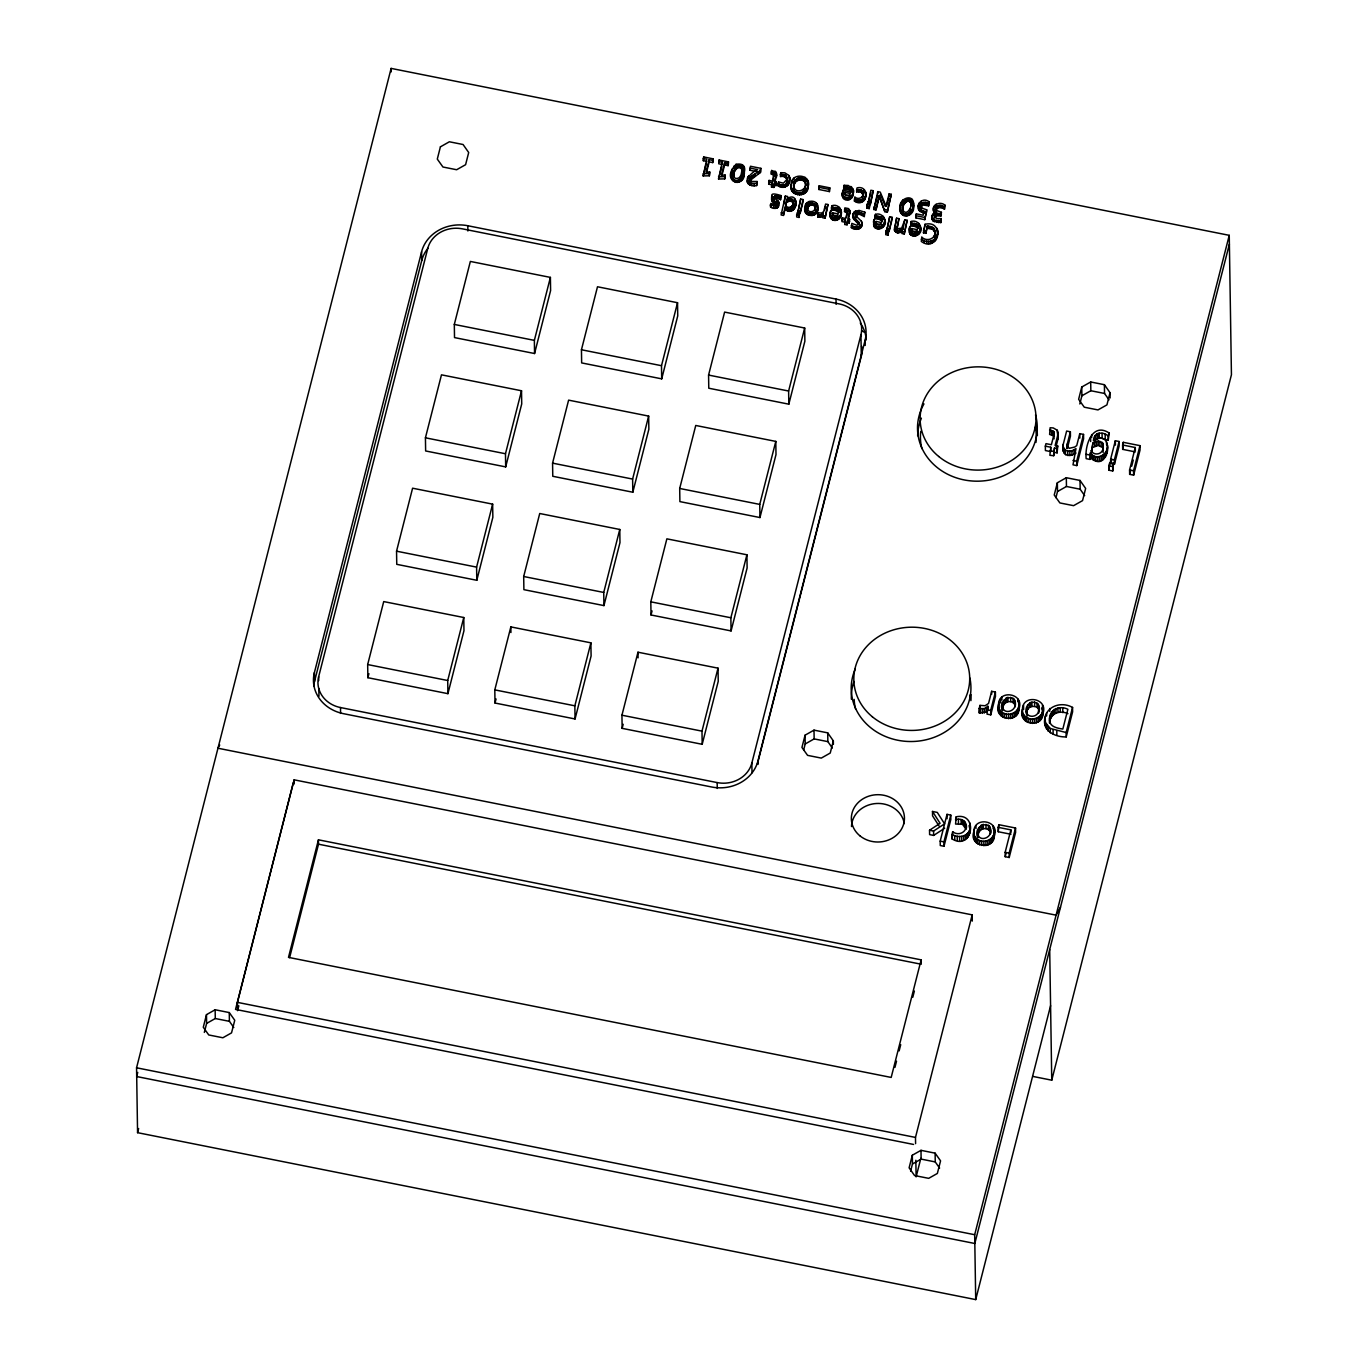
<?xml version="1.0" encoding="UTF-8"?>
<svg xmlns="http://www.w3.org/2000/svg" width="1368" height="1368" viewBox="0 0 1368 1368"><rect width="100%" height="100%" fill="white"/><g stroke="black" fill="none" stroke-linecap="round" stroke-linejoin="round"><path stroke-width="1.5" d="M1045.255 725.057C1041.458 708.709 1059.037 699.869 1072.546 707.41L1072.615 711.805L1066.219 736.907C1054.42 737.352 1040.347 729.742 1045.631 715.874M1045.186 718.354L1045.699 727.195M935.062 231.175C936.122 238.699 927.059 242.239 921.793 237.211L921.314 241.452C938.14 253.644 945.271 219.478 925.059 224.301L923.468 232.851L925.965 233.347L927.23 226.045L933.592 227.909L935.096 233.364L934.823 229.944M1049.564 720.457C1048.333 710.266 1059.362 704.759 1067.878 709.291L1062.833 729.058C1057.635 728.204 1050.008 727.075 1049.564 720.457L1049.598 723.364M1107.464 445.13C1109.14 454.398 1095.802 461.512 1090.399 452.928L1090.467 457.305C1108.696 476.098 1116.032 426.406 1093.46 440.889C1093.271 432.442 1102.83 431.057 1108.114 435.913L1108.183 440.308L1099.256 437.469L1095.323 439.829L1095.255 435.452M774.014 196.941L778.597 201.695L778.272 207.184C775.468 209.783 767.927 208.227 770.954 203.336C786.703 209.407 758.265 188.185 781.025 195.59L780.564 199.711L776.836 197.898L774.049 199.13L774.014 196.941L775.844 195.641L778.58 196.325L780.529 197.505L780.564 199.711M783.454 215.426L785.095 206.705C795.184 217.734 800.759 190.067 787.147 198.668L787.694 196.496L785.335 196.034L781.111 214.964L783.454 215.426L785.129 208.894C790.396 215.734 798.416 206.653 795.714 200.275M793.765 186.065C791.816 178.267 804.709 173.804 805.598 182.628C807.513 190.374 794.74 194.786 793.765 186.065L793.799 188.254L793.816 184.731M831.522 207.355L831.949 205.696C840.927 202.806 845.065 216.332 837.37 219.957C827.674 223.805 826.443 203.456 838.755 212.365L837.011 207.987L831.522 207.355L831.556 209.543L837.045 210.176L838.772 212.673L838.738 210.484M830.171 216.076L830.65 212.946M843.697 186.971L844.124 185.313L848.314 185.484L853.102 189.16L852.264 197.334L849.545 199.574L845.014 199.557L842.5 196.736L842.791 190.357L850.93 191.982L850.913 190.084L849.186 187.587L843.697 186.971L843.731 189.16L849.22 189.776L850.947 192.29L850.913 190.084M882.24 219.154L882.257 221.035C868.663 212.331 872.921 231.773 881.864 225.874C888.413 221.496 882.582 211.937 875.434 214.366L875.058 218.213L880.547 218.846L882.275 221.342L881.146 217.119L875.024 216.024M917.962 226.267L917.979 228.148C904.385 219.444 908.626 238.887 917.586 232.987C924.135 228.61 918.304 219.051 911.156 221.479L910.78 225.327L916.252 225.959L917.996 228.456L916.868 224.232L910.746 223.138M864.285 216.572L864.815 212.177L859.104 210.398L854.744 211.442L853.119 213.87L853.393 216.52L859.275 223.634L856.966 225.292L851.836 223.394L851.358 227.635C856.334 231.705 864.508 227.926 861.43 221.24L856.625 216.554L855.769 214.024L858.3 212.074L864.251 214.383L864.285 216.572L859.702 214.366L857.155 214.588L855.992 217.905L855.958 215.716M731.333 172.59C734.069 196.103 756.692 160.74 736.069 164.314C717.14 184.338 752.383 190.135 742.362 167.033L742.328 164.827M900.366 210.091C896.314 198.976 914.953 191.417 913.55 205.696C915.62 219.308 894.792 218.487 900.76 204.482M900.418 206.26L900.537 211.595M913.465 207.338L913.516 203.49M778.922 205.901L778.597 201.695M778.939 202.686L777.075 205.85L770.509 205.08M934.549 215.648L934.583 217.837L936.379 215.785L941.064 215.905L941.03 213.716L936.345 213.596L934.481 216.743L937.148 218.692L941.252 218.589L940.808 222.608L933.455 221.257L932.138 217.717M757.667 171.804L750.023 170.282L750.451 166.263L760.916 168.35L759.531 171.137L752.126 175.617L749.869 178.438L751.135 181.448L757.102 181.517L756.675 185.552C753.067 186.629 746.329 185.159 747.407 180.183M749.835 181.841L749.869 178.438M861.43 221.24C863.653 227.225 854.795 228.49 851.323 225.446M776.391 204.704L771.945 201.01L772.356 197.539M935.114 213.545C928.992 207.013 938.961 200.019 944.929 205.114L944.467 209.27C941.919 206.705 935.473 206.756 936.088 211.476C934.002 205.918 940.842 203.405 944.433 207.064L944.467 209.27M933.506 211.048L933.592 207.303M775.246 182.064L776.152 172.06L771.655 170.487L771.33 174.129L773.997 175.104L774.1 176.899L773.946 172.915L771.295 171.923M776.545 176.985L776.631 173.308M848.451 219.461L849.836 210.706L848.331 208.535L844.86 207.885L844.535 211.527L847.425 213.288L846.484 217.495M849.75 214.383L849.836 210.706M902.47 231.363L897.305 232.885L894.398 230.132L896.587 218.196L898.93 218.658L896.861 229.567L898.93 218.658M894.398 230.132L896.587 218.196M1056.113 446.242L1057.96 439.025L1057.327 430.27L1053.24 427.928L1050.128 427.757L1049.615 434.443L1053.873 436.016L1053.805 431.621L1049.547 430.065M1057.96 439.025L1058.08 432.254M1076.035 453.013L1071.982 455.253L1067.775 455.424L1065.467 454.569L1063.141 451.047L1063.261 444.275L1066.63 431.04L1070.375 431.792L1070.443 436.17L1067.348 448.311L1067.279 443.933L1070.375 431.792M1063.141 451.047L1063.261 444.275M859.309 222.864L859.343 225.053L853.427 218.709L854.008 212.108M786.839 181.739L786.976 177.737L785.42 175.036L780.376 174.488L780.41 176.677C784.719 174.865 789.079 179.499 786.104 183.5M863.105 196.941L862.285 190.733L856.642 189.673L856.676 191.862L861.019 192.033L863.276 195.128M863.242 192.939C863.824 197.676 858.352 200.07 854.88 197.197L854.47 201.147C866.611 209.236 871.023 184.663 857.103 187.878L856.642 189.673M966.047 824.887C966.988 832.462 958.233 836.31 952.675 831.71L952.025 838.892C972.357 851.58 978.872 812.113 956.232 816.781L955.565 824.049L962.508 824.323L966.116 829.264C968.134 822.527 961.755 817.363 955.497 819.671M844.501 209.321L847.151 210.313L847.271 212.108L845.646 218.487L842.26 217.82L841.901 221.582L845.27 222.249L845.236 220.06L841.867 219.393M1054.061 438.889L1053.805 431.621M832.548 212.792L832.616 215.323L834.429 216.537L836.737 216.144L838.242 213.921L832.548 212.792L832.394 216.418M844.74 192.392L845.475 195.709L848.912 195.761L850.434 193.521L844.74 192.392L844.774 194.581L850.469 195.727M875.862 222.881L876.05 221.445L881.744 222.591L879.162 225.241L876.785 224.762L875.862 222.881L875.896 225.087L876.05 221.445M911.584 230.012L911.772 228.559L917.466 229.704L914.884 232.355L912.507 231.876L911.584 230.012L911.618 232.201L911.772 228.559M807.684 206.551L807.462 210.723C804.196 201.267 819.056 200.361 815.071 210.193L815.311 206.004M978.205 830.29L977.846 837.849C971.861 824.904 993.63 818.201 990.449 833.779L989.868 826.956M1002.864 703.255L1002.522 710.813C996.537 697.868 1018.288 691.165 1015.124 706.743L1014.526 699.92M1026.428 714.113C1022.563 699.27 1043.698 697.629 1038.586 713.241M990.381 829.401C992.74 837.986 978.787 842.739 977.778 833.454M1015.039 702.365C1017.416 710.95 1003.462 715.703 1002.453 706.418M1103.121 452.551L1103.018 443.386L1098.179 441.043L1092.929 442.976L1091.031 453.56M793.337 201.66C794.073 206.397 788.224 209.8 785.454 205.268L786.805 199.967L792.363 199.335L793.372 203.849L793.098 200.292M920.852 205.029L921.536 207.953L926.717 209.834L924.802 219.667L915.91 217.888L916.338 213.87L923.178 215.238L924.238 211.1C912.901 210.056 920.647 195.248 929.094 201.78L928.65 205.833L922.511 204.909L920.835 208.842C918.8 203.524 924.751 200.292 928.615 203.644L928.65 205.833M918.373 204.43L918.697 209.92L924.272 213.288M749.972 168.093L757.633 169.615C749.39 173.291 740.447 184.697 756.641 183.363L757.102 181.517M933.472 208.842L936.789 212.314C927.658 213.305 933.934 223.463 940.774 220.419L941.252 218.589M896.998 226.25L897.408 228.678L901.666 228.182L904.812 219.821L907.155 220.299L904.248 233.996L901.905 233.535L902.435 229.174L897.271 230.696L894.364 227.943M1067.04 448.653L1067.279 443.933M830.137 213.887C830.992 221.599 843.098 217.615 841.217 210.706M874.135 221.599C870.322 232.834 889.115 229.499 884.72 219.359M909.857 228.713C906.043 239.964 924.819 236.613 920.442 226.472M786.805 179.55L783.402 183.192L778.614 182.012L778.204 185.945C785.625 190.768 792.397 182.354 788.806 175.446L784.907 172.847L780.837 172.676L780.376 174.488M854.436 198.958C859.207 202.105 866.85 199.198 865.876 192.837M951.957 834.514C958.917 838.806 970.22 836.104 970.322 826.682M742.054 171.958L742.02 169.769C738.635 163.442 732.632 172.146 733.676 176.455C730.803 165.203 746.159 159.697 741.541 174.933L741.866 167.546M791.131 184.509C790.841 172.214 811.617 174.027 808.249 186.356C808.522 198.599 787.831 196.787 791.131 184.509L791.542 189.913M791.491 184.902L791.183 188.374M804.982 207.389C804.555 199.3 818.423 199.061 817.756 207.167C818.149 215.221 804.367 215.443 804.982 207.389C801.939 218.675 821.056 217.427 817.534 206.995M902.726 207.953L902.931 212.331L902.897 210.142C906.215 216.4 912.063 207.731 911.105 203.439C907.719 197.129 901.717 205.833 902.76 210.142C898.998 201.865 912.986 193.213 911.139 205.645L910.968 201.216M973.862 831.624C973.913 816.029 999.94 820.338 994.382 835.66C994.297 851.17 968.322 846.86 973.862 831.624L974.358 839.764M998.52 704.588C998.589 689.01 1024.615 693.302 1019.04 708.624C1018.955 724.134 992.997 719.824 998.52 704.588L999.033 712.728M974.29 835.386C978.667 846.057 996.571 840.978 994.28 829.299M998.965 708.35C1003.325 719.021 1021.229 713.942 1018.955 702.263M1022.46 709.359C1022.529 693.764 1048.538 698.073 1042.98 713.378C1042.895 728.905 1016.937 724.595 1022.46 709.359L1022.956 717.499M1022.888 713.121C1027.265 723.792 1045.169 718.713 1042.895 707.034M791.508 187.724C795.099 196.924 810.147 192.238 808.214 182.491M921.28 239.263C928.615 244.906 940.415 238.938 937.422 229.397M934.31 235.484L934.344 237.673L935.079 234.715M1067.946 713.668C1060.234 709.889 1049.752 713.309 1049.649 722.885L1049.581 718.508M793.85 186.92C792.91 178.575 806.949 177.276 805.564 186.168L805.427 181.414M732.239 169.033L731.452 177.908M842.825 192.546L842.397 194.495C845.099 201.695 856.094 195.709 853.102 189.16M900.503 209.407C902.624 218.179 914.286 212.502 913.431 205.132M1050.59 1005.668L975.709 1299.6L137.57 1132.67L136.561 1067.792L391.128 68.4L1229.251 235.33L1231.439 374.747L1051.753 1080.19L1032.891 1076.428M137.74 1072.409L136.697 1076.548L974.82 1243.495L1229.387 244.102M137.57 1132.67L138.63 1128.532M206.482 1014.646L203.285 1027.248L208.74 1034.96L222.864 1037.765L231.534 1032.874L234.749 1020.271L229.277 1012.576L215.152 1009.755L206.482 1014.646L206.619 1023.418L204.328 1032.412M313.751 685.796A38.629 34.422 -0.9 0 1 314.537 681.349L314.401 672.577L421.583 251.832A38.629 34.422 -0.9 0 1 467.805 225.737L836.019 299.079A38.629 34.422 -0.9 0 1 865.123 340.17L865.209 345.437M314.537 681.349L421.72 260.604A38.629 34.422 -0.9 0 1 427.859 248.309M318.71 680.631L318.659 676.732L427.757 248.429A28.967 25.821 -0.9 0 1 462.418 228.849L839.114 303.884A28.967 25.821 -0.9 0 1 860.951 334.698L861.293 356.193L757.462 763.806M293.299 782.65L235.535 1009.396L913.567 1144.452M237.57 1010.678L237.451 1002.368L294.137 779.828L972.186 914.867L972.272 921.091M237.776 1009.926L238.819 1005.805M318.436 839.815L288.494 957.378L891.184 1077.437L921.143 959.857L318.436 839.815L318.505 844.193L289.606 957.651M367.667 664.557L383.724 601.578L463.769 617.515L463.974 630.665L447.917 693.661L367.872 677.707L367.667 664.557L447.712 680.512L447.917 693.661M396.549 551.184L412.589 488.205L492.634 504.142L492.856 517.292L476.799 580.288L396.754 564.334L396.549 551.184L476.594 567.121L476.799 580.288M425.431 437.811L441.471 374.832L521.516 390.769L521.721 403.919L505.681 466.898L425.636 450.961L425.431 437.811L505.476 453.749L505.681 466.898M454.313 324.438L470.353 261.442L550.398 277.396L550.603 290.546L534.563 353.525L454.518 337.588L454.313 324.438L534.358 340.375L534.563 353.525M367.872 677.707L368.915 673.654M447.712 680.512L463.769 617.515M476.594 567.121L492.634 504.142M505.476 453.749L521.516 390.769M534.358 340.375L550.398 277.396M494.806 689.882L510.845 626.903L590.89 642.84L591.096 655.99L575.056 718.969L495.011 703.032L494.806 689.882L574.851 705.82L575.056 718.969M523.688 576.509L539.727 513.513L619.772 529.467L619.978 542.617L603.938 605.596L523.893 589.659L523.688 576.509L603.733 592.447L603.938 605.596M552.569 463.136L568.609 400.14L648.654 416.094L648.859 429.244L632.82 492.224L552.775 476.286L552.569 463.136L632.615 479.074L632.82 492.224M581.451 349.763L597.491 286.767L677.536 302.721L677.741 315.871L661.702 378.851L581.656 362.913L581.451 349.763L661.496 365.701L661.702 378.851M495.011 703.032L496.054 698.962M706.846 161.407L703.323 160.706L703.699 156.944L713.087 158.825L712.728 162.587L709.205 161.886L709.171 159.697L712.694 160.398L712.728 162.587M703.323 160.706L703.699 156.944M709.171 159.697L706.008 172.077L709.736 171.992L709.359 175.788L703.152 175.925L706.811 159.218L703.289 158.517M703.152 175.925L706.384 163.22M706.572 172.197L709.205 161.886M709.359 175.788L709.736 171.992M712.694 160.398L713.087 158.825M574.851 705.82L590.89 642.84M603.733 592.447L619.772 529.467M632.615 479.074L648.654 416.094M661.496 365.701L677.536 302.721M718.696 161.578L722.219 162.279L722.253 164.485L718.73 163.784L719.089 160.022L728.494 161.886L728.118 165.648L724.595 164.947L724.561 162.758L728.084 163.459L728.118 165.648M724.561 162.758L721.415 175.138L725.125 175.053L724.749 178.866L718.542 179.003L722.219 162.279M718.542 179.003L721.791 166.297M721.979 175.275L724.595 164.947M724.749 178.866L725.125 175.053M728.084 163.459L728.494 161.886M750.023 170.282L750.485 168.452M621.944 715.207L637.984 652.211L718.029 668.165L718.234 681.315L702.194 744.295L622.149 728.357L621.944 715.207L701.989 731.145L702.194 744.295M650.809 601.834L666.866 538.838L746.911 554.792L747.116 567.942L731.076 630.922L651.031 614.984L650.809 601.834L730.871 617.772L731.076 630.922M679.691 488.461L695.748 425.465L775.793 441.402L775.998 454.569L759.958 517.549L679.896 501.611L679.691 488.461L759.736 504.399L759.958 517.549M708.573 375.071L724.612 312.092L804.675 328.029L804.88 341.179L788.823 404.176L708.778 388.221L708.573 375.071L788.618 391.026L788.823 404.176M749.903 180.627L760.488 172.368L760.916 168.35M622.149 728.357L623.175 724.288M651.031 614.984L652.057 610.915M774.425 185.33L776.032 185.638L775.998 183.449L774.391 183.124L773.895 187.416L771.501 187.142L772.082 184.851L768.696 184.184L769.072 180.422L772.441 181.089L773.946 172.915M768.696 184.184L769.072 180.422M771.33 174.129L771.655 170.487M771.501 187.142L772.048 182.662L768.662 181.995M772.886 181.688L773.689 178.49M773.895 187.416L774.391 183.124M776.511 174.796L774.784 181.568L776.408 181.876L776.032 185.638M775.998 183.449L776.408 181.876M770.543 207.269L770.988 205.525M778.204 185.945L778.614 182.012M780.529 197.505L781.025 195.59M783.949 203.798L785.335 196.034M785.933 205.696L786.805 199.967M799.049 217.444L799.545 213.151L799.049 217.444L796.706 216.965L796.672 214.776L797.202 212.69L800.126 213.254L803.05 201.746L803.016 199.557L800.673 199.078L797.783 212.792L800.673 199.078M800.126 213.254L803.016 199.557M818.834 187.296L819.227 185.74L829.778 187.843L829.418 191.588L818.868 189.485L818.834 187.296L829.384 189.4L829.418 191.588M818.868 189.485L819.227 185.74M817.825 214.81L818.321 212.861L821.535 213.066L823.656 211.647L825.605 204.054L827.948 204.516L825.041 218.23L822.698 217.751L823.211 213.408L821.039 214.879L817.825 214.81L817.859 216.999L822.202 216.503L823.211 213.408M817.859 216.999L818.321 212.861M829.384 189.4L829.778 187.843M824.665 210.039L825.639 206.243M825.041 218.23L827.948 204.516M831.556 209.543L831.949 205.696M701.989 731.145L718.029 668.165M730.871 617.772L746.911 554.792M759.736 504.399L775.793 441.402M788.618 391.026L804.675 328.029M843.731 189.16L844.124 185.313M844.535 211.527L844.894 210.073M847.613 222.727L849.237 223.035L849.203 220.846L847.579 220.522L847.083 224.814L844.689 224.54L845.236 220.06M847.083 224.814L847.579 220.522M849.716 212.194L847.989 218.966L849.596 219.273L849.237 223.035M849.203 220.846L849.596 219.273M856.676 191.862L857.137 190.067M854.47 201.147L854.88 197.197M851.358 227.635L851.871 225.6M864.251 214.383L864.815 212.177M869.227 208.603L869.74 204.311L869.227 208.603L866.885 208.124L866.85 205.935L867.398 203.849L870.304 204.413L873.194 190.716L870.852 190.237L867.962 203.952M866.885 208.124L867.398 203.849M868.441 202.037L870.886 192.443M870.304 204.413L873.194 190.716M879.077 197.813L875.982 209.937L873.844 209.509L877.811 191.623L880.257 192.118L886.036 206.004L889.115 193.88L891.252 194.307L887.302 212.194L884.84 211.698L879.043 195.624L884.84 211.698M873.844 209.509L877.35 195.778M875.982 209.937L879.043 195.624M875.058 218.213L875.434 214.366M886.584 206.175L888.636 198.086M887.302 212.194L891.252 194.307M888.071 235.159L888.584 230.884L888.071 235.159L885.729 234.697L886.242 230.422L889.149 230.987L892.073 219.478L892.039 217.29L889.696 216.811L886.806 230.525L889.696 216.811M752.007 772.783L751.853 763.019L860.951 334.698M889.149 230.987L892.039 217.29M758.009 764.438L757.957 760.933L865.123 340.17M904.248 233.996L907.155 220.299M910.78 225.327L911.156 221.479M915.91 217.888L916.338 213.87M924.802 219.667L926.717 209.834M928.615 203.644L929.094 201.78M923.468 232.851L925.059 224.301M925.965 233.347L927.23 226.045M805.068 735.18L801.939 747.458L807.582 755.358L821.296 758.094L830.239 753.033L833.334 740.875L827.708 732.855L814.011 730.136L805.068 735.18L805.205 743.953L803.632 750.091M941.03 213.716L941.389 212.297L936.772 210.518L935.986 208.569M941.064 215.905L941.389 212.297M944.433 207.064L944.929 205.114M940.192 841.149L947.015 814.353L950.76 815.106L950.828 819.483L944.005 846.279L940.261 845.527L940.192 841.149L943.937 841.901L944.005 846.279M943.937 841.901L950.76 815.106M1050.812 451.628L1045.409 450.551L1045.34 446.156L1045.973 443.642L1051.376 444.72L1053.993 434.511M979.197 708.521L979.984 705.392L985.131 705.734L988.551 703.443L991.646 691.302L995.391 692.054L995.459 696.432L990.757 714.848L987.012 714.113L987.833 706.264L984.361 708.624L979.197 708.521L979.266 712.899L986.225 712.095L986.157 707.718M979.266 712.899L979.984 705.392M1054.557 452.363L1057.139 452.876L1057.071 448.499L1054.489 447.986L1053.702 455.715L1049.872 455.287L1050.744 447.233L1045.34 446.156M952.025 838.892L952.675 831.71M894.946 1067.382L896.519 1061.192M899.135 1050.88L900.725 1044.69M912.798 997.238L914.371 991.048M1053.702 455.715L1054.489 447.986M1057.891 434.648L1055.138 445.472L1057.72 445.985L1057.139 452.876M1057.071 448.499L1057.72 445.985M990.757 714.848L990.688 710.471L995.391 692.054M1057.361 482.767L1054.232 495.028L1059.892 502.945L1073.589 505.664L1082.55 500.62L1085.645 488.444L1080.019 480.442L1066.322 477.723L1057.361 482.767L1057.498 491.539L1055.942 497.661M1081.746 387.024L1078.634 399.302L1084.277 407.202L1097.974 409.921L1106.934 404.877L1110.029 392.702L1104.404 384.699L1090.706 381.98L1081.746 387.024L1081.883 395.797L1079.814 403.97M1067.006 445.729L1069.212 448.311L1074.735 447.045L1076.736 445.592L1079.762 433.656L1083.524 434.408L1083.593 438.786L1076.77 465.582L1073.008 464.829L1075.966 448.619L1071.914 450.859L1067.707 451.047L1065.398 450.192L1063.073 446.652M1076.77 465.582L1076.701 461.187L1083.524 434.408M1090.467 457.305L1089.92 459.409L1086.158 458.656C1084.602 445.558 1092.348 421.72 1109.294 433.109L1108.183 440.308M915.585 1143.648L915.483 1137.424L972.186 914.867M1089.92 459.409L1090.399 452.928M912.319 1155.225L909.104 1167.827L914.559 1175.54L928.684 1178.344L937.354 1173.453L940.568 1160.851L935.114 1153.156L920.989 1150.334L912.319 1155.225L912.456 1163.997L910.609 1171.196M1091.527 453.099L1092.929 442.976M998.195 827.349L998.879 824.699L1015.535 828.016L1015.603 832.394L1009.208 857.497L1005.224 856.71L1005.155 852.332L1010.866 829.88L998.195 827.349L998.264 831.744L1010.935 834.258M998.264 831.744L998.879 824.699M920.835 1158.337L916.115 1176.873L915.842 1160.269M1005.224 856.71L1006.267 852.623M1009.208 857.497L1009.139 853.119L1015.535 828.016M1108.935 465.855L1109.79 462.504L1113.535 463.256L1112.748 470.985L1109.003 470.233L1108.935 465.855L1112.68 466.591L1112.748 470.985M1110.628 459.169L1115.33 440.735L1119.075 441.488L1119.144 445.865L1114.458 464.299L1110.696 463.547L1110.628 459.169L1114.373 459.904L1114.458 464.299M1109.003 470.233L1109.79 462.504M1110.696 463.547L1111.739 459.46M1112.68 466.591L1113.535 463.256M1114.373 459.904L1119.075 441.488M1122.615 444.993L1123.299 442.326L1139.971 445.643L1140.04 450.038L1133.645 475.141L1129.643 474.354L1129.575 469.959L1135.286 447.524L1122.615 444.993L1122.683 449.371L1135.355 451.902M1122.683 449.371L1123.299 442.326M1129.643 474.354L1130.686 470.267M1131.712 466.18L1133.285 460.058M1066.219 736.907L1066.151 732.53L1072.546 707.41M1133.645 475.141L1133.576 470.763L1139.971 445.643M975.709 1299.6L974.683 1234.723L1229.251 235.33M805.29 187.638L804.829 189.075L804.794 186.886M733.641 174.266C732.735 181.328 742.379 178.661 741.507 172.744M910.626 208.603L909.652 211.476L909.617 209.287M778.17 183.757C783.796 187.929 792.551 181.978 788.806 175.446M918.407 206.619L918.8 205.559M793.115 205.662L792.38 207.628L792.346 205.439M815.037 207.987C815.071 212.587 807.513 213.134 807.428 208.535M1038.551 710.317C1038.603 717.67 1026.513 718.542 1026.376 711.189M807.736 208.74C807.684 204.157 815.294 203.541 815.345 208.192M1002.932 707.632C1003.171 701.63 1011.55 699.236 1014.594 704.315M978.274 834.668C978.513 828.666 986.875 826.255 989.936 831.351M1039.047 711.514C1038.979 704.092 1026.787 705.067 1026.872 712.403L1026.804 708.025M1103.053 448.174C1102.523 454.655 1093.904 456.074 1090.98 450.636M1108.114 435.913L1109.294 433.109M792.91 181.602L792.089 183.124L792.055 180.935M219.718 745.013L217.957 748.228L1056.096 915.158L1060.508 907.138M904.026 200.993L902.965 202.071L902.931 199.865M935.25 206.893L934.532 207.611L934.498 205.405M920.117 203.935L919.364 204.67L919.33 202.481M929.539 830.239L940.072 823.297L932.497 811.463L937.285 812.421L944.604 823.844L933.575 831.043L929.539 830.239L929.607 834.617L933.643 835.42L944.672 828.221M1092.998 447.37L1098.247 445.421L1103.087 447.781L1103.018 443.386M1081.883 395.797L1090.843 390.735L1104.54 393.471L1109.038 399.866M1057.498 491.539L1066.459 486.478L1080.156 489.214L1084.653 495.609M206.619 1023.418L215.289 1018.527L229.414 1021.332L233.791 1027.505M805.205 743.953L814.148 738.908L827.862 741.627L832.342 748.039M912.456 1163.997L921.126 1159.106L935.25 1161.928L939.611 1168.084M786.839 202.156L790.14 200.942L793.132 202.481M935.045 214.879L936.823 214.502M703.118 173.736L709.325 173.599M718.508 176.797L724.715 176.677M927.265 228.234L932.651 229.345L934.857 232.132M771.466 184.954L773.861 185.227M844.654 222.351L847.048 222.625M1049.803 450.91L1053.634 451.32M925.435 211.852L926.752 212.023M724.766 163.339L728.528 164.075M891.286 196.496L889.149 196.069L889.115 193.88M940.5 214.314L941.423 214.502M867.928 201.763L870.27 202.225M866.85 205.935L869.193 206.397M873.81 207.32L875.947 207.748M884.805 209.509L887.268 210.005M915.876 215.699L924.768 217.478M923.434 230.662L925.931 231.158M832.582 214.981L838.276 216.11M876.084 223.634L881.779 224.779M911.806 230.764L917.5 231.893L916.834 233.244L916.799 231.038M797.749 210.604L800.092 211.065M822.664 215.563L825.007 216.024M886.772 228.336L889.115 228.798M901.871 231.346L904.214 231.808M848.023 221.154L849.631 221.479M796.672 214.776L799.015 215.238M885.695 232.509L888.037 232.97M781.077 212.775L783.419 213.237M1086.089 454.279L1089.851 455.031M1129.575 469.959L1133.576 470.763M1072.939 460.452L1076.701 461.187M986.944 709.718L990.688 710.471M1045.631 722.817L1050.248 728.477L1066.151 732.53M318.659 676.732A28.967 25.821 -0.9 0 0 340.495 707.547L717.174 782.581A28.967 25.821 -0.9 0 0 751.853 763.019M1005.155 852.332L1009.139 853.119M318.505 844.193L921.211 964.235L921.143 959.857M237.451 1002.368L915.483 1137.424M136.561 1067.792L974.683 1234.723M879.675 216.725L881.009 217.102L881.18 219.308M863.499 191.144L864.388 191.879L864.354 189.69M794.09 200.07L794.825 200.72L794.791 198.531M848.365 210.723L849.87 212.895M911.447 200.703L912.302 201.626L912.268 199.437M778.631 203.883L777.845 200.754M806.282 180.49L807.24 181.722L807.206 179.533M939.064 825.998L932.566 815.858L932.497 811.463M840.397 210.672L841.303 214.109M937.456 231.585L936.738 228.011M865.123 192.82L865.944 196.24M969.074 825.588L970.391 831.06M1041.749 707.957L1042.98 713.378M880.291 194.307L885.335 206.465M795.372 201.523L795.749 202.481M1058.148 436.648L1057.327 430.27M776.186 174.249L776.665 175.497M793.987 189.451L794.38 190.528L794.346 188.339M912.952 202.806L913.55 205.696M805.29 211.937L805.017 209.578M920.51 229.892L920.134 225.327M884.788 222.779L884.412 218.213M1135.286 447.524L1135.337 450.431M1115.33 440.735L1115.399 445.13M1110.029 392.702L1110.115 397.968M1107.43 446.943L1107.499 451.32M1107.071 448.909L1107.139 453.287M1106.541 441.967L1106.592 444.891M1106.404 450.876L1106.473 455.253M1104.404 384.699L1104.54 393.471M1105.156 434.237L1105.224 438.632M1105.481 452.603L1105.549 456.98M1104.284 454.056L1104.352 458.434M1102.83 455.253L1102.899 459.648M1102.061 433.263L1102.129 437.657M1101.821 441.967L1101.89 446.344M1101.206 456.142L1101.274 460.537M1099.821 441.163L1099.889 445.558M1099.188 433.092L1099.256 437.469M1099.462 456.673L1099.53 461.067M1097.991 433.348L1098.059 437.726M1098.179 441.043L1098.247 445.421M1097.632 456.826L1097.7 461.221M1096.931 433.81L1096.999 438.205M1096.469 441.3L1096.537 445.677M1095.717 456.621L1095.785 460.999M1094.725 441.949L1094.793 446.327M1094.075 456.125L1094.143 460.52M1092.656 455.356L1092.724 459.734M1091.647 434.562L1091.681 437.486M1090.706 381.98L1090.843 390.735M1091.425 454.279L1091.493 458.673M1090.587 437.127L1090.655 441.522M1079.762 433.656L1079.831 438.051M1080.019 480.442L1080.156 489.214M1073.965 450.004L1074.034 454.381M1071.914 450.859L1071.982 455.253M1069.827 451.218L1069.896 455.595M1067.707 451.047L1067.775 455.424M1066.322 477.723L1066.459 486.478M1065.398 450.192L1065.467 454.569M1063.808 448.67L1063.876 453.064M1062.765 708.265L1062.833 712.643M1060.183 707.923L1060.251 712.301M1057.909 707.991L1057.977 712.369M1052.881 430.732L1052.95 435.109M1056.797 730.666L1056.865 735.043M1051.411 430.202L1051.479 434.579M1055.959 708.47L1056.028 712.848M1050.744 447.233L1050.795 450.157M1054.335 709.342L1054.403 713.737M1052.864 710.659L1052.932 715.036M1053.069 729.708L1053.138 734.086M1051.65 712.266L1051.718 716.644M1050.675 714.164L1050.744 718.559M1049.701 708.487L1049.752 711.394M1049.957 716.37L1050.025 720.765M1050.248 728.477L1050.316 732.872M1048.127 726.887L1048.196 731.264M1046.623 712.967L1046.657 715.891M1046.503 724.784L1046.571 729.161M1049.701 949.546L1051.753 1080.19M1042.484 705.221L1042.553 709.616M1042.536 711.121L1042.604 715.498M1041.835 713.19L1041.903 717.584M1040.86 714.968L1040.928 719.346M1039.612 716.439L1039.68 720.833M1038.466 704.691L1038.534 709.069M1037.85 703.75L1037.919 708.128M1038.09 717.619L1038.158 722.013M1036.995 702.998L1037.064 707.376M1036.363 718.474L1036.431 722.851M1034.584 702.04L1034.653 706.435M1034.482 718.935L1034.55 723.33M1032.43 719.038L1032.498 723.433M1031.865 701.972L1031.934 706.367M1030.702 702.331L1030.771 706.709M1030.241 718.781L1030.309 723.159M1029.659 702.947L1029.728 707.324M1027.966 704.965L1028.035 709.342M1028.12 718.183L1028.189 722.578M1026.923 713.617L1026.958 716.541M1026.325 717.311L1026.393 721.706M1024.854 716.182L1024.923 720.56M1023.538 705.119L1023.606 709.513M1023.691 714.763L1023.76 719.14M1018.544 700.467L1019.04 708.624M1018.613 706.35L1018.681 710.744M1017.758 698.809L1017.792 701.733M1017.912 708.419L1017.98 712.813M1016.937 710.197L1017.005 714.592M1015.689 711.685L1015.757 716.062M1014.167 712.865L1014.235 717.242M1013.91 698.98L1013.979 703.374M1013.055 698.227L1013.124 702.605M1012.423 713.703L1012.508 718.08M1010.644 697.287L1010.713 701.664M1010.542 714.181L1010.61 718.559M1010.866 829.88L1010.918 832.804M1008.507 714.284L1008.575 718.662M1007.925 697.201L1007.994 701.596M1006.762 697.56L1006.831 701.955M1006.301 714.01L1006.369 718.388M1005.719 698.176L1005.788 702.571M1004.044 700.194L1004.112 704.571M1004.197 713.412L1004.266 717.807M1002.402 712.557L1002.47 716.935M1001.838 697.081L1001.889 700.006M1000.589 698.569L1000.658 702.947M1000.914 711.411L1000.983 715.789M999.769 709.992L999.837 714.37M998.896 702.468L998.623 710.933M991.646 691.302L991.68 694.226M993.886 827.503L994.382 835.66M993.938 833.386L994.006 837.763M993.082 825.844L993.134 828.769M993.236 835.455L993.305 839.849M992.262 837.233L992.33 841.628M991.013 838.721L991.082 843.098M987.833 706.264L987.901 710.642M989.252 826.015L989.32 830.41M989.491 839.884L989.56 844.278M988.397 825.263L988.465 829.641M987.764 840.739L987.833 845.116M984.361 708.624L984.43 713.002M985.986 824.323L986.054 828.7M985.883 841.217L985.952 845.595M982.429 709L982.498 713.378M983.831 841.32L983.9 845.698M983.267 824.237L983.335 828.632M980.377 708.846L980.446 713.224M982.087 824.596L982.156 828.991M981.643 841.046L981.711 845.424M981.061 825.212L981.13 829.606M979.368 827.23L979.437 831.607M979.522 840.448L979.591 844.843M977.727 839.593L977.795 843.971M976.256 838.447L976.325 842.825M975.914 825.605L975.965 828.529M975.093 837.028L975.162 841.405M974.221 829.504L973.948 837.968M970.271 824.733L970.34 829.128M969.826 822.92L969.895 827.298M969.98 828.717L970.049 833.112M969.279 830.821L969.348 835.198M968.288 832.582L968.356 836.977M967.022 834.053L967.09 838.43M965.278 822.407L965.346 826.785M965.466 835.181L965.534 839.576M964.525 821.364L964.594 825.759M963.585 820.561L963.653 824.938M963.688 835.985L963.756 840.362M962.422 819.945L962.508 824.323M961.721 836.412L961.79 840.807M961.088 819.552L961.157 823.929M959.566 836.481L959.635 840.858M958.404 819.329L958.472 823.707M957.207 836.173L957.275 840.568M956.232 816.781L956.283 819.706M954.693 835.523L954.761 839.901M942.347 205.952L942.381 208.141M940.688 205.388L940.722 207.577M940.774 220.419L940.808 222.608M940.209 213.562L940.244 215.751M939.115 205.303L939.149 207.491M938.602 220.47L938.636 222.676M938.02 213.322L938.055 215.511M937.73 205.713L937.764 207.919M937.764 230.936L937.798 234.851M947.015 814.353L947.084 818.748M937.422 234.561L937.456 236.767M936.687 206.568L936.721 208.757M936.584 220.231L936.618 222.42M936.122 204.157L936.157 206.346M936.105 207.782L936.14 209.971M936.345 213.596L936.379 215.785M936.806 236.373L936.858 238.579M935.712 213.921L935.746 216.11M935.969 237.929L936.003 240.118M935.199 214.366L935.233 216.572M934.908 239.195L934.942 241.384M934.276 219.547L934.31 221.736M934.771 234.013L934.823 236.202M933.968 210.193L934.002 212.382M934.327 228.849L934.361 231.038M933.626 213.34L933.66 215.528M933.421 219.068L933.455 221.257M933.592 227.909L933.626 230.098M933.609 240.187L933.643 242.375M932.754 218.521L932.788 220.71M932.309 217.888L932.343 220.077M932.617 227.156L932.651 229.345M932.104 215.528L932.07 219.376M932.121 240.888L932.155 243.077M931.437 226.575L931.471 228.764M930.462 241.264L930.496 243.453M930.035 226.182L930.069 228.371M928.701 226.028L928.735 228.217M928.65 241.332L928.684 243.521M927.025 202.84L927.059 205.029M926.683 241.076L926.717 243.282M925.435 202.344L925.469 204.55M923.827 202.276L923.862 204.465M933.575 831.043L933.643 835.42M923.981 240.358L924.016 242.546M922.477 202.72L922.511 204.909M922.665 210.706L922.699 212.895M921.468 203.661L921.502 205.85M921.536 207.953L921.348 212.348M921.793 237.211L921.827 239.4M921.023 201.181L921.057 203.387M920.185 209.475L920.219 211.664M935.114 1153.156L935.25 1161.928M920.271 229.003L920.305 231.192M919.296 208.654L919.33 210.86M919.843 230.234L919.877 232.423M919.262 231.312L919.296 233.501M918.663 207.731L918.697 209.92M918.8 223.326L918.834 225.532M918.202 205.627L918.321 208.911M918.509 232.235L918.544 234.424M917.381 224.797L917.415 226.985M917.586 232.987L917.62 235.176M916.868 224.232L916.902 226.421M916.543 233.552L916.577 235.741M916.218 223.753L916.252 225.959M915.448 233.877L915.483 236.083M914.508 223.155L914.542 225.344M914.303 233.979L914.337 236.168M913.345 201.985L913.379 204.174M913.089 206.91L913.123 209.099M912.524 208.654L912.559 210.843M912.832 223.001L912.866 225.19M913.089 233.86L913.123 236.048M911.806 210.176L911.84 212.365M912.011 233.535L912.046 235.741M911.823 231.107L911.857 233.295M910.643 200.395L910.678 202.584M910.917 211.476L910.951 213.665M911.105 233.073L911.139 235.262M910.148 199.745L910.182 201.934M910.387 232.44L910.421 234.629M909.498 199.283L909.532 201.472M909.874 212.536L909.908 214.742M909.823 226.524L909.686 229.362M909.857 231.654L909.891 233.843M909.395 228.473L909.532 232.902M908.677 199.01L908.711 201.199M908.711 213.357L908.745 215.546M907.771 198.941L907.805 201.13M907.48 213.853L907.514 216.041M906.933 199.112L906.967 201.301M906.163 199.506L906.197 201.695M920.989 1150.334L921.126 1159.106M906.18 214.041L906.215 216.23M905.462 200.138L905.496 202.327M904.812 201.01L904.846 203.199M904.829 213.921L904.864 216.11M904.812 219.821L902.948 229.465L902.914 227.276M904.214 202.105L904.248 204.311M903.547 213.511L903.581 215.699M903.239 205.012L903.273 207.201M903.222 210.963L903.256 213.169M902.47 212.844L902.504 215.05M902.042 201.181L901.358 204.909L901.324 202.72M901.597 211.937L901.632 214.126M900.948 210.757L900.982 212.963M901.187 230.046L901.221 232.235M899.905 230.576L899.939 232.765M898.605 230.799L898.639 232.987M897.271 230.696L897.305 232.885M895.818 230.149L895.852 232.338M894.843 229.208L894.877 231.397M886.242 230.422L886.276 232.611M884.549 221.89L884.583 224.078M883.865 217.153L883.899 219.342L883.078 216.212M884.121 223.121L884.155 225.31M883.54 224.198L883.574 226.387M882.788 225.121L882.822 227.31M881.659 217.683L881.693 219.872M881.864 225.874L881.898 228.063M880.821 226.438L880.855 228.627M880.513 216.64L880.547 218.846M879.727 226.763L879.761 228.969M878.786 216.041L878.82 218.23M878.581 226.866L878.615 229.054M877.811 191.623L877.846 193.828M877.11 215.887L877.145 218.076M877.384 226.746L877.418 228.935M876.29 226.421L876.324 228.61M875.4 225.959L875.434 228.148M874.682 225.327L874.716 227.516M874.101 219.41L873.964 222.249M874.135 224.54L874.169 226.729M873.673 221.359L873.81 225.788M865.602 191.708L865.636 193.897M865.705 195.333L865.739 197.522M865.26 196.633L865.294 198.839M864.627 197.744L864.661 199.933M863.841 198.668L863.875 200.857M862.763 191.383L862.798 193.572M862.883 199.369L862.917 201.558M862.285 190.733L862.319 192.922M862.336 196.496L862.37 198.685M861.703 190.22L861.737 192.426M861.772 199.865L861.806 202.071M861.772 212.912L861.806 215.101M861.84 222.471L861.789 225.977M860.985 189.844L861.019 192.033M861.43 224.626L861.464 226.832M860.54 200.138L860.575 202.327M860.968 225.361L861.002 227.55M860.13 189.605L860.164 191.794M860.318 225.977L860.352 228.165M859.668 212.177L859.702 214.366M859.189 200.19L859.224 202.378M859.514 226.472L859.549 228.661M858.454 189.468L858.488 191.657M859.019 222.129L859.053 224.318M858.591 226.832L858.625 229.02M858.3 212.074L858.334 214.263M858.3 221.291L858.334 223.48M857.719 200.002L857.753 202.19M857.616 227.02L857.65 229.208M857.12 212.382L857.155 214.588M857.12 220.231L857.155 222.42M856.146 199.574L856.18 201.78M856.248 213.049L856.283 215.238M856.573 227.037L856.607 229.226M856.026 219.342L856.06 221.531M855.65 210.928L855.684 213.117M855.769 214.024L855.735 217.102M855.462 226.9L855.496 229.089M854.367 217.837L854.401 220.026M853.393 190.306L853.256 195.025M853.478 212.929L853.512 215.118M853.393 216.52L853.427 218.709M852.811 194.068L852.845 196.257M853.119 213.87L853.034 217.444M853.41 226.336L853.444 228.524M852.23 195.145L852.264 197.334M851.768 187.16L851.802 189.348M851.477 196.052L851.512 198.257M850.793 186.407L850.845 188.613M850.332 188.63L850.366 190.819M850.554 196.821L850.588 199.01M849.836 188.049L849.87 190.255M849.186 187.587L849.22 189.776M849.511 197.385L849.545 199.574M849.357 209.458L849.391 211.647M848.416 197.71L848.451 199.899M847.476 186.971L847.51 189.177M847.271 197.813L847.305 200.002M847.39 211.1L847.305 214.297M847.151 210.313L847.185 212.502M846.587 209.749L846.621 211.937M845.8 186.835L845.834 189.023M846.057 197.676L846.091 199.882M845.663 209.407L845.698 211.612M844.979 197.368L845.014 199.557M844.073 196.906L844.107 199.095M843.355 196.274L843.389 198.463M842.791 190.357L842.654 193.196M842.825 195.47L842.859 197.676M842.363 192.307L842.5 196.736M842.312 193.487L842.346 195.675M842.26 217.82L842.295 220.009M840.927 209.56L840.961 211.749M841.046 213.237L841.081 215.426M840.636 214.468L840.67 216.657M840.038 215.528L840.072 217.734M839.593 207.56L839.627 209.749M839.285 216.452L839.319 218.641M838.618 206.807L838.652 208.996M838.156 209.013L838.191 211.219M838.362 217.204L838.396 219.393M837.661 208.449L837.695 210.638M837.011 207.987L837.045 210.176M837.336 217.768L837.37 219.957M836.241 218.111L836.275 220.299M835.301 207.372L835.335 209.56M835.096 218.213L835.13 220.402M836.019 299.079L836.104 304.346M833.625 207.218L833.659 209.407M833.881 218.076L833.916 220.265M832.804 217.768L832.838 219.957M831.898 217.29L831.932 219.478M831.18 216.657L831.214 218.846M830.615 210.757L830.461 213.596M830.632 215.87L830.667 218.059M830.188 212.707L830.325 217.136M833.334 740.875L833.386 744.38M822.168 214.297L822.202 216.503M821.039 214.879L821.074 217.067M819.842 215.118L819.877 217.307M827.708 732.855L827.862 741.627M818.56 215.015L818.594 217.204M817.5 204.807L817.568 210.689M817.004 203.781L817.038 205.97L816.286 202.874M817.089 209.783L817.124 211.972M816.491 210.894L816.525 213.083M815.704 211.818L815.738 214.007M814.986 204.482L815.02 206.671M814.593 203.883L814.627 206.072M814.747 212.553L814.781 214.742M814.063 203.422L814.097 205.61M813.669 213.083L813.704 215.272M812.558 202.823L812.592 205.012M812.489 213.374L812.524 215.58M811.207 213.442L811.241 215.631M810.848 202.772L810.882 204.961M810.13 202.994L810.164 205.183M809.48 203.387L809.514 205.576M809.839 213.271L809.873 215.477M809.087 201.438L809.121 203.627M808.42 204.636L808.454 206.842M808.522 212.912L808.556 215.101M807.872 180.952L808.249 186.356M807.907 185.963L807.941 188.151M807.325 187.707L807.359 189.913M807.394 212.365L807.428 214.554M807.052 202.686L807.086 204.892M806.487 189.212L806.521 191.417M806.47 211.647L806.504 213.835M806.265 203.627L805.684 206.944L805.649 204.738M805.427 190.477L805.461 192.683M805.752 210.757L805.786 212.963M814.011 730.136L814.148 738.908M805.051 177.327L805.085 179.516M805.017 180.32L805.068 182.508M804.418 179.396L804.452 181.585M804.145 191.503L804.179 193.692M803.614 178.644L803.649 180.85M803.443 189.143L803.478 191.332M802.623 178.114L802.657 180.302M802.674 192.238L802.708 194.427M801.426 177.755L801.46 179.943M801.101 192.666L801.135 194.855M800.126 177.601L800.16 179.806M799.408 192.768L799.442 194.957M798.929 177.703L798.963 179.909M797.818 178.062L797.852 180.251M797.578 192.546L797.612 194.752M796.809 178.661L796.843 180.85M795.919 179.482L795.954 181.67M795.851 192.067L795.885 194.256M795.885 201.335L795.902 204.687M795.184 180.525L795.218 182.713M795.629 203.746L795.663 205.935M795.184 205.097L795.218 207.286M794.569 181.79L794.603 183.979M794.09 183.261L794.124 185.45M794.363 191.332L794.398 193.521M794.586 206.26L794.62 208.466M793.936 178.131L793.97 180.32M793.833 207.252L793.867 209.458M793.149 190.34L793.183 192.529M792.927 208.073L792.961 210.262M792.175 189.126L792.209 191.315M792.363 199.335L792.397 201.541M791.918 208.671L791.952 210.86M791.354 206.739L791.388 208.928M791.114 198.822L791.149 201.028M790.841 209.03L790.875 211.219M790.106 198.753L790.14 200.942M789.61 177.652L789.456 182.337M789.336 176.506L789.37 178.712M789.695 209.15L789.729 211.339M788.977 181.448L789.011 183.637M789.062 198.924L789.097 201.113M788.361 182.56L788.395 184.748M788.498 209.03L788.532 211.219M787.575 183.466L787.609 185.655M787.951 199.318L787.985 201.506M786.976 177.737L787.01 179.926M787.421 208.706L787.455 210.894M786.48 176.198L786.514 178.387M786.6 184.184L786.634 186.373M786.019 175.549L786.053 177.737M786.497 208.21L786.532 210.415M785.42 175.036L785.454 177.224M785.489 184.68L785.523 186.869M785.728 207.543L785.762 209.732M784.702 174.659L784.736 176.848M784.257 184.954L784.291 187.142M783.864 174.403L783.898 176.609M782.906 184.988L782.941 187.177M782.188 174.266L782.222 176.455M781.436 184.8L781.487 186.988M780.837 172.676L780.871 174.882M779.863 184.389L779.897 186.578M778.58 196.325L778.614 198.514M778.238 204.995L778.272 207.184M777.075 205.85L777.109 208.039M776.802 195.692L776.836 197.898M776.665 199.882L776.699 202.071M776.357 202.515L776.306 206.26M775.844 195.641L775.878 197.83M775.143 171.137L775.177 173.326M775.263 201.541L775.297 203.729M775.502 206.209L775.536 208.398M775.006 195.846L775.04 198.052M774.356 196.308L774.391 198.497M774.237 200.891L774.271 203.08M773.382 172.351L773.416 174.54M773.587 206.055L773.621 208.244M772.458 172.009L772.492 174.215M772.8 199.813L772.834 202.002M772.048 182.662L772.082 184.851M771.894 195.949L771.928 198.155M771.911 198.822L771.945 201.01M771.637 196.667L771.586 200.002M770.971 205.251L771.005 207.457M760.454 170.179L760.488 172.368M759.531 171.137L759.565 173.343M758.351 172.094L758.385 174.3M756.641 183.363L756.675 185.552M755.136 174.01L755.17 176.198M754.11 183.637L754.144 185.826M753.511 174.813L753.546 177.002M752.126 175.617L752.161 177.823M751.733 183.415L751.767 185.62M751.049 176.506L751.083 178.695M750.587 183.107L750.622 185.296M750.297 177.43L750.331 179.635M749.579 182.679L749.613 184.868M748.758 175.634L747.937 178.9L747.903 176.694M748.741 182.115L748.775 184.321M748.074 181.448L748.108 183.637M747.578 180.662L747.612 182.867M747.373 177.994L747.338 182.03M744.26 168.315L744.38 173.65M744.004 173.24L744.038 175.429M743.833 166.93L743.867 169.119M743.183 165.75L743.217 167.939M743.44 174.984L743.474 177.173M742.721 176.489L742.756 178.695M741.832 177.789L741.866 179.977M741.559 166.708L741.593 168.914M741.063 166.075L741.097 168.264M740.789 178.866L740.823 181.055M740.413 165.613L740.447 167.802M740.533 175.6L740.567 177.789M739.592 165.34L739.626 167.529M739.609 179.67L739.66 181.858M738.686 165.272L738.72 167.46M738.395 180.166L738.429 182.354M737.848 165.425L737.882 167.631M737.078 165.836L737.113 168.025M737.096 180.354L737.13 182.542M736.36 166.468L736.394 168.657M736.069 164.314L736.104 166.503M735.727 167.341L735.762 169.529M735.745 180.234L735.779 182.423M735.129 168.435L735.163 170.624M734.462 179.824L734.496 182.03M734.154 171.342L734.188 173.531M733.846 166.195L733.881 168.384M733.385 179.174L733.419 181.363M732.513 178.25L732.547 180.456M731.846 177.088L731.88 179.276M731.675 170.812L731.709 173.001M719.089 160.022L719.123 162.211M717.174 782.581L717.277 788.447M637.984 652.211L638.069 657.854M510.845 626.903L510.931 632.529M467.805 225.737L467.89 231.004M421.583 251.832L421.72 260.604M391.128 68.4L391.18 71.905M340.495 707.547L340.581 713.412M318.829 688.446L318.966 696.261M294.137 779.828L294.206 783.967M229.277 1012.576L229.414 1021.332M215.152 1009.755L215.289 1018.527M1022.529 713.737L1022.546 715.703M314.401 672.577A38.629 34.422 -0.9 0 0 343.522 713.686L711.736 787.01A38.629 34.422 -0.9 0 0 757.957 760.933M1035.508 414.863A59.884 53.352 -0.9 0 1 970.596 480.869A59.884 53.352 -0.9 0 1 923.964 403.902M969.878 677.981A59.884 53.352 -0.9 0 1 905.565 741.319A59.884 53.352 -0.9 0 1 855.291 668.952M851.375 699.253A59.884 53.352 -0.9 0 1 853.957 681.486M971.024 694.636A59.884 53.352 -0.9 0 1 970.904 700.655M917.654 435.742A59.884 53.352 -0.9 0 1 921.399 418.18M1035.644 423.635A59.884 53.352 -0.9 0 1 1037.371 435.486M860.284 323.002A38.629 34.422 -0.9 0 1 866.201 339.999M851.495 826.529A26.556 23.666 -0.9 0 1 876.478 803.495A26.556 23.666 -0.9 0 1 904.316 823.587M855.581 708.966A57.952 51.625 -0.9 0 1 854.162 699.39M969.963 695.064A57.952 51.625 -0.9 0 1 969.963 698.911M864.217 332.133A12.073 10.756 -0.9 0 1 861.635 330.509M861.874 352.841A28.967 25.821 -0.9 0 1 861.293 356.193M861.584 346.121A28.967 25.821 -0.9 0 1 861.977 349.473M921.895 448.619A57.952 51.625 -0.9 0 1 920.784 431.33M1035.285 427.038A57.952 51.625 -0.9 0 1 1035.952 442.428M440.411 146.838L437.298 159.098L442.941 167.016L456.638 169.735L465.599 164.69L468.694 152.515L463.068 144.512L449.371 141.776L440.411 146.838M860.25 836.087A26.556 23.666 -0.9 0 0 903.906 823.04A26.556 23.666 -0.9 0 0 869.535 795.919A26.556 23.666 -0.9 0 0 860.25 836.087M872.391 716.815A57.952 51.625 -0.9 0 0 968.27 690.071A57.952 51.625 -0.9 0 0 894.638 629.554A57.952 51.625 -0.9 0 0 872.391 716.815M938.705 456.484A57.952 51.625 -0.9 0 0 1034.584 429.723A57.952 51.625 -0.9 0 0 960.952 369.206A57.952 51.625 -0.9 0 0 938.705 456.484"/></g></svg>
